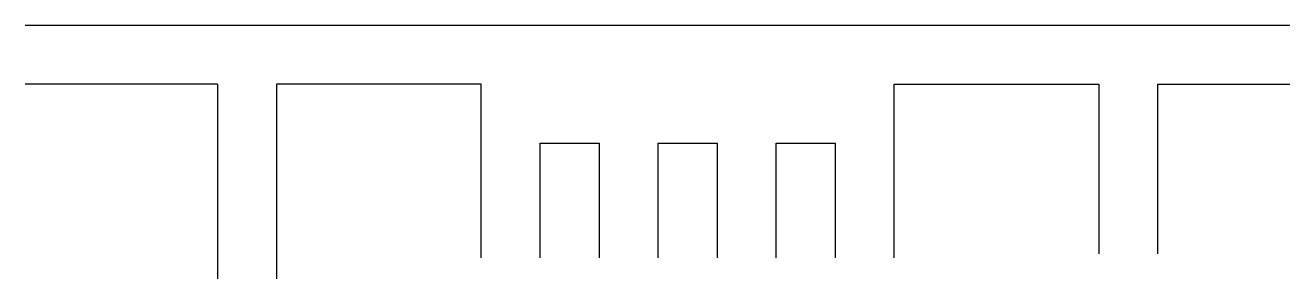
# Model space of a CAD drawing. Header units: millimetres. Extents: x -1911 to 2589, y 233 to 1136.
import ezdxf

# ---------------------------------------------------------------- set-up
doc = ezdxf.new("R2010")
doc.units = ezdxf.units.MM
doc.layers.add('PP-BEAM', color=7, linetype='Continuous')

msp = doc.modelspace()

# ---------------------------------------------------------------- linework, layer by layer
at = {"layer": 'PP-BEAM'}
for p, q in [((-1227.3, 925.9), (-1911, 925.9)), ((-1227.3, 925.9), (-1227.3, 233.2)), ((-1017.3, 925.9), (-1017.3, 233.2)), ((1909.1, 925.9), (1909.1, 322.3)), ((2119.1, 925.9), (2589, 925.9))]:
    msp.add_line(p, q, dxfattribs=at)
for points in [[(-1911, 1135.9), (2589, 1135.9)], [(-289.1, 308), (-289.1, 925.9), (-1017.3, 925.9)], [(1180.9, 308), (1180.9, 925.9), (1909.1, 925.9)], [(2119.1, 322.3), (2119.1, 925.9)], [(-79.1, 308), (-79.1, 715.9), (130.9, 715.9), (130.9, 308)], [(340.9, 308), (340.9, 715.9), (550.9, 715.9), (550.9, 308)], [(760.9, 308), (760.9, 715.9), (970.9, 715.9), (970.9, 308)]]:
    msp.add_lwpolyline(points, dxfattribs=at)

doc.saveas('drawing.dxf')
